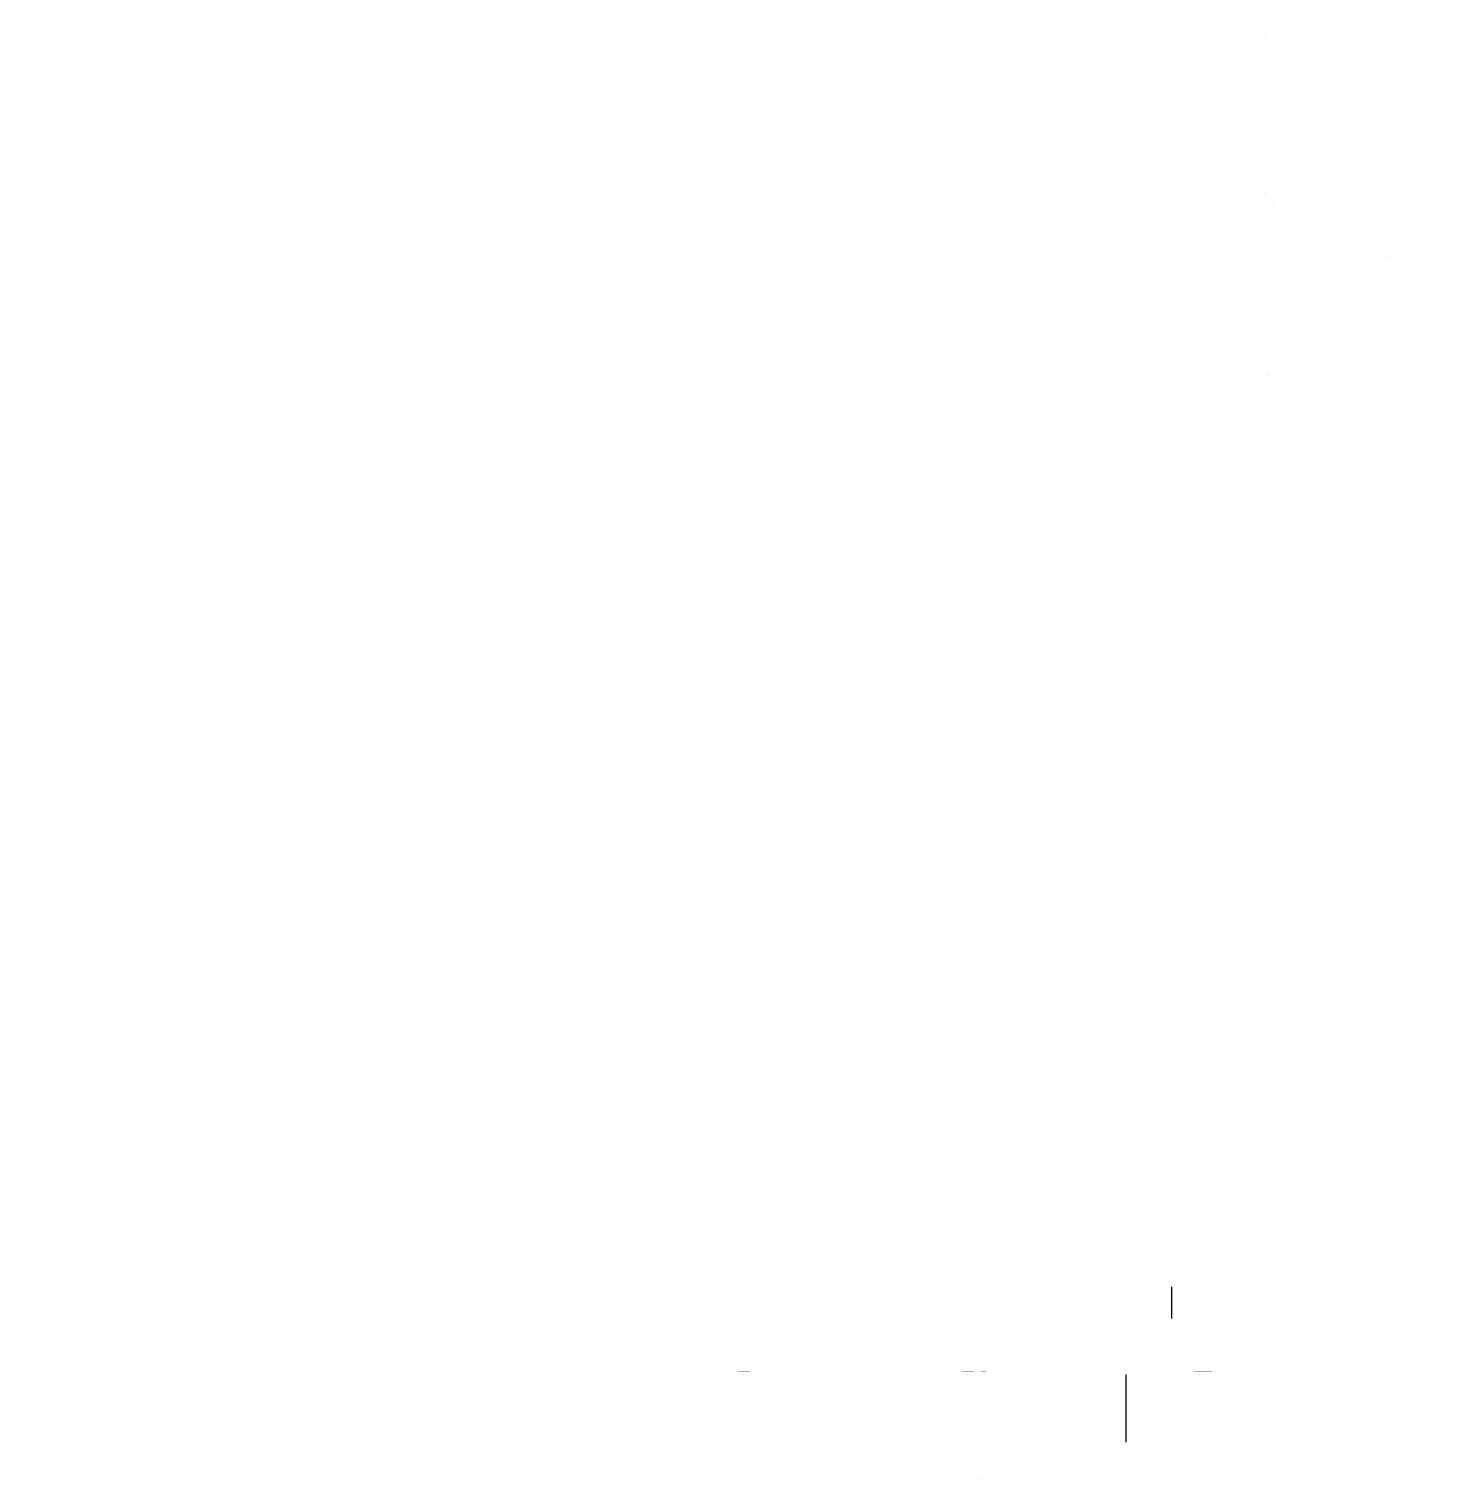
# Model space of a CAD drawing. Extents: x 21 to 2551, y 237 to 2852.
import ezdxf

# ---------------------------------------------------------------- set-up
doc = ezdxf.new("R2010")
doc.units = 0
doc.layers.add('FM_OBJEKT_RAUM', color=7, linetype='CONTINUOUS')

msp = doc.modelspace()

# ---------------------------------------------------------------- linework, layer by layer
at = {"layer": 'FM_OBJEKT_RAUM', "color": 0, "linetype": 'CONTINUOUS'}
for p, q in [((2081.1, 583.1), (2081.1, 526)), ((1999.2, 303.1), (1999.2, 425.2)), ((1733.1, 236.6), (1733.1, 236.6))]:
    msp.add_line(p, q, dxfattribs=at)
at = {"layer": 'FM_OBJEKT_RAUM', "color": 0, "linetype": 'CONTINUOUS', "const_width": 0.00174}
for points in [[(2550.8, 2821.1), (2550.2, 2851.8), (2513.6, 2851.1), (2513.6, 2848), (2497.1, 2847.6), (2497.7, 2820.1)], [(2492.9, 2820), (2492.4, 2847.5), (2444, 2846.6), (2444.5, 2819)], [(599.2, 2607.1), (599.2, 2553.9), (611, 2553.9), (611, 2607.1)], [(2249.8, 2538), (2268.7, 2538.4), (2267.5, 2593.7), (2248.7, 2593.3)], [(535.8, 2587), (448.4, 2587), (448.4, 2553.9), (535.8, 2553.9)], [(2157.3, 2545.8), (2157, 2559.6), (2121.6, 2558.9), (2121.8, 2545.1)], [(2477.4, 2399.7), (2476.2, 2462.3), (2449.8, 2461.7), (2451, 2399.2)], [(549.6, 2412.2), (549.6, 2422), (533.9, 2422), (533.9, 2412.2)], [(2381.1, 2334.5), (2400, 2334.9), (2398.8, 2392.2), (2379.9, 2391.8)], [(304.1, 2234.2), (304.1, 2266.5), (283.1, 2266.5), (283.1, 2234.2)], [(304.1, 2207.5), (304.1, 2229.5), (283.1, 2229.5), (283.1, 2207.5)], [(2273, 2246.5), (2255.7, 2246.2), (2256.7, 2195.8), (2274, 2196.1)], [(2279.1, 2059.2), (2277.7, 2126.9), (2258.1, 2126.5), (2259.5, 2058.8)], [(304.1, 2002.8), (304.1, 2050), (282.7, 2050), (282.7, 2002.8)], [(2282.2, 1904.1), (2281.8, 1926.2), (2262.9, 1925.8), (2263.4, 1903.7)], [(2389.7, 1906.3), (2408.6, 1906.7), (2408.2, 1928.7), (2389.2, 1928.3)], [(283.1, 1567.4), (304.9, 1567.4), (304.9, 1589.4), (283.1, 1589.4)], [(383.3, 1592.5), (383.3, 1570.5), (405.1, 1570.5), (405.1, 1592.5)], [(2398, 1495.3), (2416.9, 1495.7), (2416.5, 1517.8), (2397.5, 1517.4)], [(2290.5, 1493.2), (2290.1, 1515.2), (2271.2, 1514.8), (2271.7, 1492.8)], [(304.1, 1229.1), (304.1, 1276.4), (282.7, 1276.4), (282.7, 1229.1)], [(304.1, 1172), (304.1, 1217.3), (283.1, 1217.3), (283.1, 1172)], [(384.1, 1083.5), (384.1, 1038.2), (405.5, 1038.2), (405.5, 1083.5)], [(304.1, 1026.8), (282.7, 1026.8), (282.7, 965.4), (283.1, 965.4), (283.1, 967.3), (304.1, 967.3)], [(574.8, 975.2), (606.3, 975.2), (606.3, 1028.3), (574.8, 1028.3)], [(153.5, 704.7), (153.5, 716.5), (92.9, 716.5), (92.9, 704.7)], [(521.3, 569.7), (521.3, 588.2), (503.5, 588.2), (503.5, 665.4), (476, 665.4), (476, 569.7)], [(99.6, 594.5), (99.6, 602.4), (21.3, 602.4), (21.3, 594.5)], [(2163.8, 431.1), (2212.2, 431.1), (2212.2, 482.3), (2163.8, 482.3)], [(519.3, 425.2), (519.3, 445.7), (476.8, 445.7), (476.8, 425.2)], [(909.8, 425.2), (909.8, 446.5), (887.8, 446.5), (887.8, 425.2)], [(930.3, 425.2), (930.3, 445.7), (914.6, 445.7), (914.6, 425.2)], [(1320.9, 429.9), (1320.9, 446.5), (1298.8, 446.5), (1298.8, 429.9)], [(1341.3, 425.2), (1341.3, 445.7), (1325.6, 445.7), (1325.6, 425.2)], [(1725.2, 429.9), (1725.2, 446.5), (1703.1, 446.5), (1703.1, 429.9)], [(1746.8, 429.9), (1746.8, 445.7), (1737, 445.7), (1737, 429.9)], [(2011, 444.9), (2011, 430.7), (2070.9, 430.7), (2070.9, 429.5), (2070.5, 429.5), (2070.5, 425.2), (2111, 425.2), (2111, 444.9)], [(2153.9, 429.9), (2153.9, 444.9), (2120.9, 444.9), (2120.9, 429.9)], [(519.3, 285), (519.3, 303.1), (476.8, 303.1), (476.8, 285)], [(1341.3, 244.5), (1341.3, 298.4), (1298.8, 298.4), (1298.8, 244.5)], [(2068.5, 282.7), (2068.5, 294.9), (2011, 294.9), (2011, 282.7)], [(2163.4, 238.6), (2163.4, 298.4), (2120.9, 298.4), (2120.9, 238.6)]]:
    msp.add_lwpolyline(points, close=True, dxfattribs=at)
msp.add_lwpolyline([(2261.5, 2815.3), (2261, 2839.7), (2240.1, 2839.3), (2240.6, 2814.9), (2261.5, 2815.3)], dxfattribs=at)

doc.saveas('drawing.dxf')
